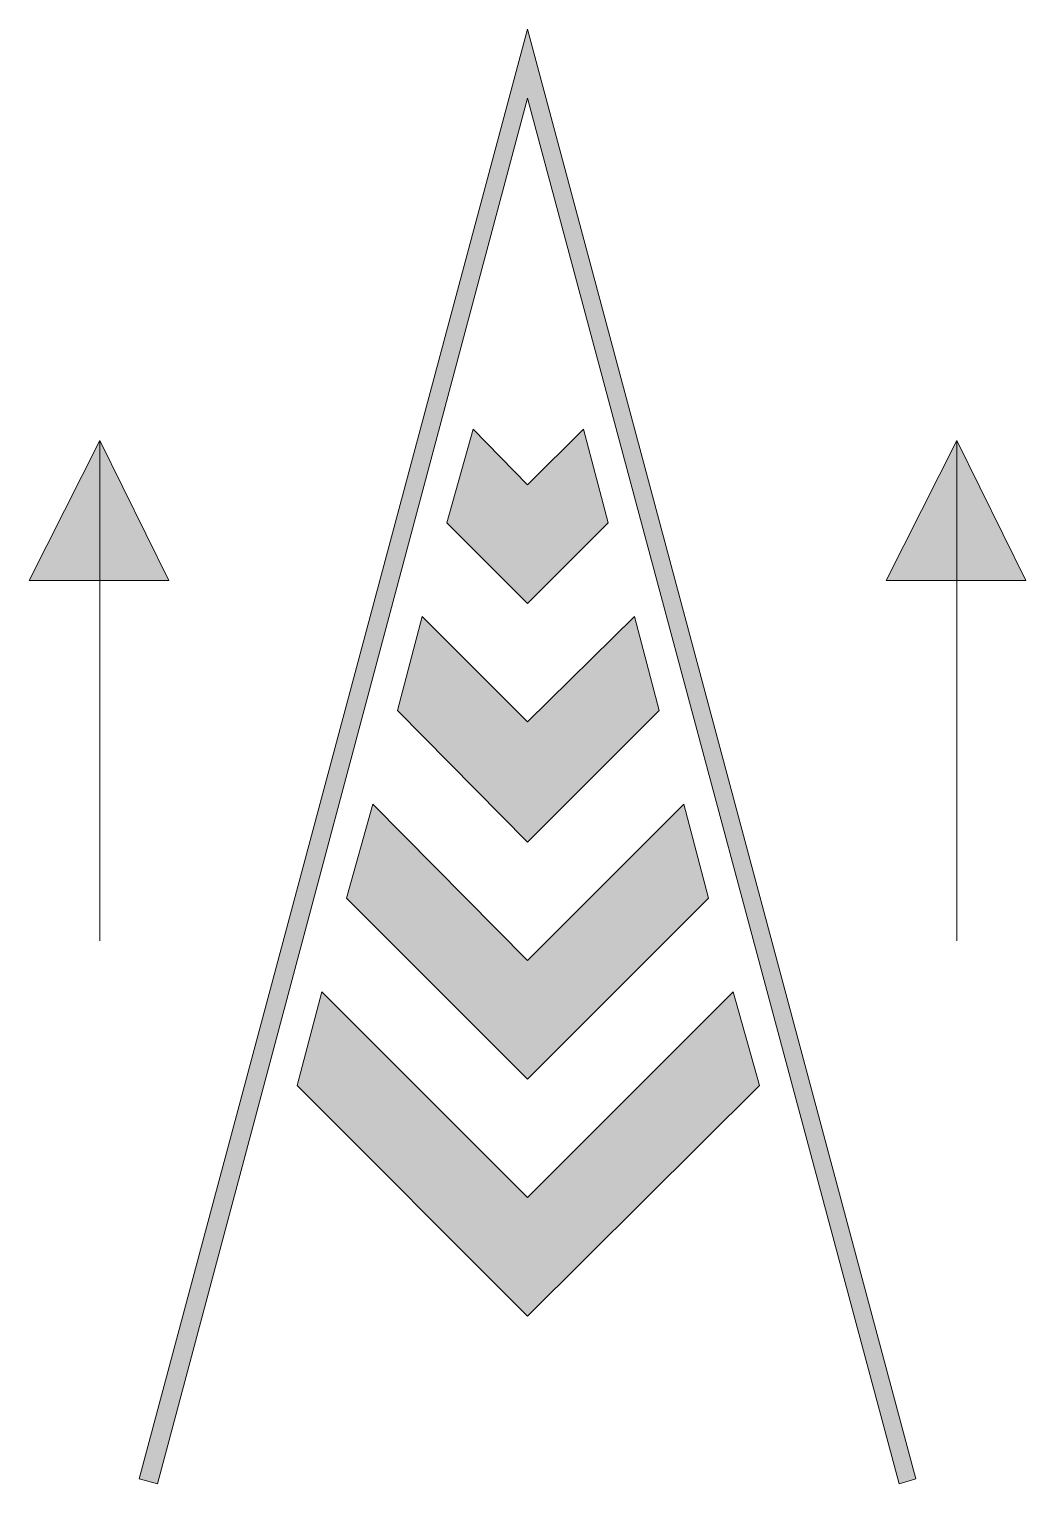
# Model space of a CAD drawing. Header units: metres. Extents: x 108 to 290, y 9 to 275.
import ezdxf

# ---------------------------------------------------------------- set-up
doc = ezdxf.new("R2010")
doc.units = ezdxf.units.M
doc.layers.add('FILL_WHITE_FFFFFF', color=7, linetype='Continuous', true_color=0xffffff)
doc.layers.add('STROKE_WHITE_FFFFFF', color=7, linetype='Continuous', true_color=0xffffff)

msp = doc.modelspace()

# ---------------------------------------------------------------- hatches: boundary and pattern name
at = {"layer": 'FILL_WHITE_FFFFFF', "true_color": 0xffffff}
h = msp.add_hatch(color=7, dxfattribs=at)
h.dxf.hatch_style = 1
h.paths.add_polyline_path([(128.25, 10.35), (199.05, 274.65), (269.85, 10.35), (266.85, 9.45), (199.05, 262.05), (131.55, 9.45), (128.25, 10.35)])
h = msp.add_hatch(color=7, dxfattribs=at)
h.dxf.hatch_style = 1
h.paths.add_polyline_path([(184.35, 184.65), (189.15, 201.75), (199.05, 191.55), (209.25, 201.75), (213.75, 184.65), (199.05, 169.95), (184.35, 184.65)])
h = msp.add_hatch(color=7, dxfattribs=at)
h.dxf.hatch_style = 1
h.paths.add_polyline_path([(121.05, 199.65), (133.65, 174.15), (108.15, 174.15), (121.05, 199.65)])
h = msp.add_hatch(color=7, dxfattribs=at)
h.dxf.hatch_style = 1
h.paths.add_polyline_path([(277.35, 199.65), (289.95, 174.15), (264.45, 174.15), (277.35, 199.65)])
h = msp.add_hatch(color=7, dxfattribs=at)
h.dxf.hatch_style = 1
h.paths.add_polyline_path([(175.35, 150.45), (179.85, 167.55), (199.05, 148.35), (218.55, 167.55), (223.05, 150.45), (199.05, 126.45), (175.35, 150.45)])
h = msp.add_hatch(color=7, dxfattribs=at)
h.dxf.hatch_style = 1
h.paths.add_polyline_path([(199.05, 83.25), (166.05, 116.25), (170.85, 133.35), (199.05, 104.85), (227.55, 133.35), (232.05, 116.25), (199.05, 83.25)])
h = msp.add_hatch(color=7, dxfattribs=at)
h.dxf.hatch_style = 1
h.paths.add_polyline_path([(157.05, 82.05), (161.55, 99.15), (199.05, 61.65), (236.55, 99.15), (241.35, 82.05), (199.05, 40.05), (157.05, 82.05)])

# ---------------------------------------------------------------- linework, layer by layer
at = {"layer": 'FILL_WHITE_FFFFFF', "lineweight": 0, "true_color": 0xffffff}
for points in [[(128.25, 10.35), (199.05, 274.65), (269.85, 10.35), (266.85, 9.45), (199.05, 262.05), (131.55, 9.45)], [(184.35, 184.65), (189.15, 201.75), (199.05, 191.55), (209.25, 201.75), (213.75, 184.65), (199.05, 169.95)], [(121.05, 199.65), (133.65, 174.15), (108.15, 174.15)], [(277.35, 199.65), (289.95, 174.15), (264.45, 174.15)], [(175.35, 150.45), (179.85, 167.55), (199.05, 148.35), (218.55, 167.55), (223.05, 150.45), (199.05, 126.45)], [(199.05, 83.25), (166.05, 116.25), (170.85, 133.35), (199.05, 104.85), (227.55, 133.35), (232.05, 116.25)], [(157.05, 82.05), (161.55, 99.15), (199.05, 61.65), (236.55, 99.15), (241.35, 82.05), (199.05, 40.05)]]:
    msp.add_lwpolyline(points, close=True, dxfattribs=at)
at = {"layer": 'STROKE_WHITE_FFFFFF', "lineweight": 0, "true_color": 0xffffff}
for points in [[(121.05, 199.65), (121.05, 108.45)], [(277.35, 199.65), (277.35, 108.45)]]:
    msp.add_lwpolyline(points, dxfattribs=at)

doc.saveas('drawing.dxf')
